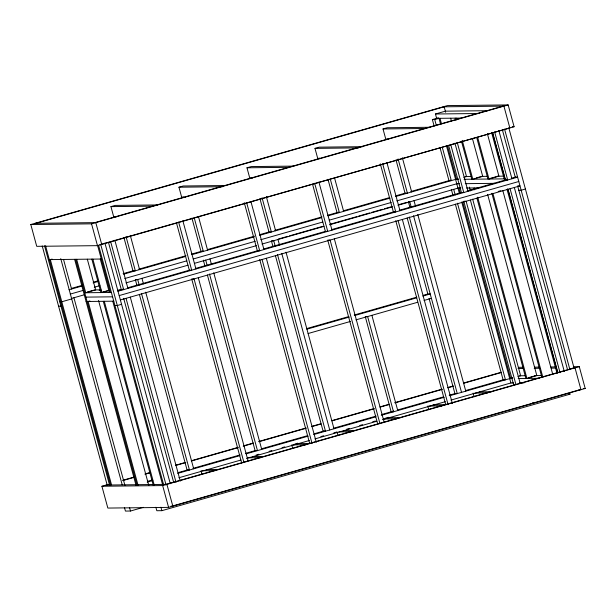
<?xml version="1.0" encoding="UTF-8"?>
<svg xmlns="http://www.w3.org/2000/svg" width="616" height="616" viewBox="0 0 616 616"><rect width="100%" height="100%" fill="white"/><g stroke="black" fill="none" stroke-linecap="round" stroke-linejoin="round"><path stroke-width="0.92" d="M30.8 224.524L447.416 105.598L508.162 104.92L514.091 126.727L97.474 245.653L36.729 246.331L30.8 224.524L91.545 223.839L508.162 104.92M36.067 223.3L444.175 106.807L445.661 112.258M116.54 216.77L113.698 216.801L110.934 206.622L115.184 205.413L157.811 204.935M185.508 197.343L181.72 197.39L178.956 187.21L183.206 185.994L226.773 185.508M252.583 177.939L249.742 177.97L246.97 167.791L251.228 166.582L293.847 166.104M321.544 158.512L317.756 158.558L314.992 148.379L319.242 147.162L362.809 146.677M388.619 139.108L385.778 139.139L383.013 128.96L387.264 127.751L429.883 127.273M461.253 118.079L436.628 118.357L435.443 113.999L445.36 111.165L487.98 110.688M434.134 126.049L432.378 119.573L438.43 117.841M432.378 119.573L434.734 119.543L438.992 118.334L440.494 123.885M181.72 197.39L183.422 196.904M317.756 158.558L319.458 158.073M94.787 222.638L502.895 106.144M100.716 244.444L509.84 127.943L503.911 106.129L443.166 106.814M52.129 259.082L50.327 259.598L111.527 484.854M71.302 288.45L82.405 285.277M93.501 282.113L98.129 280.788M123.108 273.658L133.279 270.755M138.831 269.169L186.009 255.709M191.553 254.123L202.687 250.943M207.284 249.634L254.454 236.167M260.006 234.581L269.261 231.939M274.805 230.361L321.983 216.894M327.535 215.307L338.723 212.112M343.258 210.818L389.512 197.613M395.988 195.765L405.236 193.131M410.787 191.545L450.666 180.157M69.007 289.751L81.99 286.047M93.093 282.875L98.645 281.289M123.616 274.159L185.593 256.472M192.069 254.624L254.046 236.929M259.598 235.35L321.575 217.656M328.043 215.808L390.02 198.121M395.572 196.535L455.701 179.371M458.396 178.879L456.595 179.395L447.547 146.084M463.81 177.331L466.512 176.561L457.211 142.327M476.291 177.932L481.697 176.392M70.224 294.101L83.175 290.405M94.279 287.241L99.823 285.655M124.802 278.524L186.779 260.838M193.255 258.982L255.232 241.295M260.784 239.709L322.753 222.022M329.229 220.174L391.206 202.479M396.758 200.893L457.811 183.468M87.433 291.984L94.648 289.928L100.362 289.866M488.881 178.786L497.897 176.207M278.478 238.985L287.695 236.359M289.535 235.836L322.715 226.365M330.091 224.255L356.81 216.632M358.658 216.1L369.715 212.944M371.556 212.42L382.621 209.263M384.461 208.739L391.838 206.63M399.207 204.527L406.575 202.425M71.379 298.475L84.361 294.771M99.161 290.544L101.009 290.013M125.987 282.89L187.965 265.196M194.44 263.348L256.418 245.653M261.969 244.075L323.939 226.38M329.491 224.794L392.392 206.845M397.944 205.259L458.073 188.096M460.768 187.603L458.966 188.119L460.221 192.739M71.702 298.937L61.785 301.771L59.76 301.794M102.726 292.061L108.139 290.521M109.155 290.506L101.94 292.569L92.854 259.12M117.587 290.413L119.389 289.897M117.487 290.721L123.038 289.135M127.666 287.811L189.643 270.124M195.187 268.538L259.043 250.312M263.64 249.003L325.618 231.308M332.093 229.46L395.079 211.48M399.622 210.187L461.6 192.492M467.144 190.906L507.03 179.526M511.38 178.286L515.892 176.992M118.002 291.222L517.609 177.154L515.245 177.177M89.913 300.955L88.111 301.47L138.107 485.485M119.188 295.58L518.795 181.512M498.19 191.445L500.97 190.66M120.374 299.946L519.981 185.878L517.617 185.901M121.56 304.304L117.302 305.521L114.946 305.544M525.417 189.027L521.167 190.236L518.803 190.267M306.406 328.667L348.725 316.585M354.246 315.015L416.809 297.151M423.254 295.318L427.851 294.001L430.214 293.978L422.853 296.08M306.93 329.167L349.249 317.086M354.77 315.507L416.416 297.913M308.115 333.525L350.435 321.452M355.956 319.873L417.594 302.279M424.039 300.439L431.4 298.337M573.581 366.72L579.271 366.659L585.2 388.465L168.584 507.384L107.839 508.069L101.909 486.255L108.016 484.515M122.823 480.288L133.926 477.123M145.03 473.95L149.657 472.626M175.568 465.234L184.823 462.593M191.299 460.745L238.5 447.27M244.052 445.684L253.307 443.043M258.859 441.456L306.052 427.989M311.611 426.403L320.859 423.762M331.97 420.589L373.612 408.701M380.087 406.853L389.343 404.212M394.895 402.625L442.096 389.158M447.647 387.572L453.199 385.986M463.378 383.083L501.316 372.249M107.176 485.031L109.024 484.507M122.907 480.542L134.011 477.377M145.122 474.205L149.742 472.88M175.66 465.488L185.839 462.577M191.391 460.999L237.66 447.786M243.212 446.2L253.392 443.297M258.943 441.71L306.144 428.243M311.696 426.657L320.951 424.016M332.055 420.843L374.62 408.693M380.172 407.107L389.428 404.466M394.979 402.879L442.18 389.412M447.732 387.826L453.284 386.24M463.463 383.337L501.409 372.503M147.632 481.319L152.252 480.003M178.155 472.611L188.327 469.7M192.954 468.383L240.132 454.916M245.684 453.33L254.932 450.689M261.407 448.841L307.654 435.643M314.129 433.795L324.309 430.892M333.556 428.251L376.106 416.1M381.658 414.522L393.693 411.08M397.382 410.033L443.635 396.827M449.187 395.241L455.663 393.393M465.835 390.49L503.765 379.664M147.216 482.089L152.768 480.503M177.739 473.373L239.716 455.686M246.192 453.83L308.169 436.143M313.721 434.557L375.698 416.87M381.242 415.284L444.151 397.328M449.695 395.742L512.597 377.793M512.52 378.093L510.718 378.601L462.732 201.986M517.933 376.545L520.635 375.775L472.649 199.153M256.117 455.055L258.889 454.262M269.069 451.359L271.841 450.565M282.02 447.663L284.792 446.87M294.964 443.967L297.744 443.173M320.867 436.575L323.646 435.782M333.818 432.879L336.59 432.085M346.77 429.175L349.541 428.39M359.721 425.479L362.493 424.686M372.672 421.783L375.444 420.99M385.616 418.087L388.396 417.294M528.613 377.662L535.828 375.598M178.925 477.739L240.902 460.044M246.454 458.458L309.355 440.509M314.907 438.923L376.884 421.228M382.428 419.642L445.33 401.694M450.881 400.107L511.01 382.944M165.897 484.376L574.012 367.883M101.909 486.255L162.662 485.577L579.271 366.659M124.478 507.592L125.425 511.08L130.484 511.026L143.443 507.33M171.826 506.183L579.933 389.689M155.863 507.238L156.811 510.726L161.869 510.672L569.985 394.178L569.507 392.43M435.443 113.999L479.009 113.506M512.189 126.75L514.091 126.727M383.013 128.96L425.633 128.482M314.992 148.379L358.558 147.886M246.97 167.791L289.597 167.313M465.503 176.576L471.186 176.507M481.604 176.392L487.287 176.33M497.713 176.214L503.395 176.145M455.578 179.402L458.427 179.371M464.11 179.31L505.79 178.84M456.764 183.768L459.605 183.737M465.296 183.668L494.663 183.337M178.956 187.21L222.522 186.717M457.95 188.126L460.791 188.096M466.481 188.034L478.794 187.895M408.2 201.902L409.771 201.879L411.28 207.43M463.771 201.278L466.135 201.247L515.877 384.338M110.934 206.622L152.606 206.16M35.05 223.308L95.796 222.622L101.725 244.436L99.823 244.46M272.156 240.733L273.735 240.71L275.244 246.261M49.319 259.613L101.286 259.028M136.121 279.564L137.699 279.541L139.208 285.093M120.297 289.635L123.67 289.605L110.595 241.487M84.723 292.762L111.388 292.461M85.909 297.12L112.574 296.82M86.086 301.494L113.76 301.185M58.582 306.183L60.946 306.152M366.058 316.555L367.629 316.539L393.509 411.781L391.145 411.811L365.265 316.57M518.526 367.336L523.269 367.282M534.665 367.159L539.408 367.105M550.796 366.974L555.547 366.92M518.071 368.507L522.815 368.453M534.211 368.33L539.901 368.26M551.297 368.137L556.04 368.083M573.126 367.891L575.021 367.868L580.95 389.682L579.048 389.705M519.627 375.783L525.309 375.721M534.78 375.614L541.418 375.537M509.709 378.617L512.55 378.586M518.233 378.517L539.077 378.286M513.736 382.944L510.895 382.975L461.723 202.002M519.419 382.882L524.154 382.829M583.298 388.488L585.2 388.465M479.248 391.884L491.56 391.745M474.998 393.093L487.31 392.954M568.298 394.202L569.985 394.178M532.694 402.656L534.588 402.633M432.956 404.835L445.268 404.697M428.705 406.052L441.965 405.898M387.61 417.779L400.87 417.633M383.36 418.995L396.619 418.842M343.212 430.715L355.524 430.576M338.962 431.924L351.274 431.785M296.92 443.666L310.179 443.52M292.669 444.883L305.929 444.729M252.522 456.602L264.834 456.464M248.271 457.811L260.583 457.673M206.229 469.554L219.489 469.407M201.979 470.77L215.238 470.616M106.16 485.046L166.913 484.361L172.834 506.175L170.94 506.198M508.793 127.843L574.158 368.414M504.543 129.06L569.908 369.631M502.433 130.014L515.276 177.285M517.794 186.556L567.544 369.654M498.868 130.654L511.942 178.771M514.314 187.495L564.31 371.51M494.617 131.87L507.692 179.988L505.328 180.011L492.507 132.817M510.063 188.712L560.06 372.719M492.623 132.579L505.189 178.848M508.061 189.42L557.811 372.511M507.7 188.735L557.696 372.749M491.607 132.594L504.181 178.856M507.053 189.435L557.049 373.442M487.348 133.633L498.914 176.199L488.996 179.025L477.677 137.391M502.787 190.467L552.783 374.482M492.869 193.301L542.865 377.315M476.668 137.399L487.98 179.04M491.861 193.316L541.857 377.323M472.403 138.438L482.713 176.376L472.795 179.21L462.231 140.348M487.595 194.348L536.836 375.591L526.919 378.424L477.677 197.182M456.202 118.141L456.702 119.989M455.185 118.149L455.694 120.004M461.476 141.287L471.779 179.225M474.151 187.949L474.651 189.797M476.915 198.121L525.902 378.432M450.673 118.264L451.428 121.044M469.384 187.133L470.393 190.837M454.939 143.189L468.014 191.306M470.385 200.038L520.127 383.121M450.689 144.406L463.763 192.523L461.399 192.546L448.579 145.361M464.025 202.202L513.767 385.285M440.001 118.318L441.51 123.87M446.531 146.092L459.459 193.678M434.734 119.543L436.243 125.094M442.28 147.309L451.328 180.619L448.972 180.642L439.916 147.332M453.699 189.343L455.209 194.887M457.472 203.211L505.459 379.826L503.095 379.856L455.355 204.165M451.335 189.366L453.099 195.842M473.103 393.116L474.104 396.82M402.348 157.704L411.65 191.946M414.021 200.67L415.531 206.214M417.794 214.537L465.781 391.152M398.098 158.92L407.399 193.155L405.043 193.185L395.988 159.875M413.544 215.754L461.523 392.369M408.423 201.894L409.933 207.446M409.293 216.971L457.272 393.585L454.916 393.609L429.036 298.367M407.184 217.925L427.781 293.747M386.925 162.609L399.992 210.726M402.363 219.45L452.36 403.465M382.667 163.825L395.742 211.942L393.378 211.966L380.311 163.848M398.113 220.667L448.109 404.673M395.749 220.69L445.745 404.704M427.758 406.06L428.759 409.763M334.58 178.047L343.636 211.357M371.879 315.33L397.759 410.572M330.33 179.264L339.385 212.574L337.021 212.597L327.974 179.287M318.903 182.02L331.978 230.138M334.349 238.869L384.091 421.952M314.653 183.237L327.727 231.354L325.364 231.377L312.543 184.192M379.841 423.169L330.099 240.078L327.735 240.109L377.731 424.116M337.067 431.947L338.069 435.651M286.009 252.16L333.995 428.775M266.312 196.535L275.614 230.777M277.985 239.501L279.495 245.045M281.758 253.369L329.737 429.983M262.062 197.751L271.363 231.986L269 232.016L259.952 198.706M277.5 254.585L325.487 431.2L323.123 431.223L275.39 255.532M271.371 240.74L272.88 246.285M250.881 201.44L263.956 249.557M266.328 258.281L316.324 442.296M246.631 202.656L259.706 250.774L257.342 250.797L244.267 202.679M262.077 259.498L312.073 443.505M259.713 259.521L309.709 443.535M291.722 444.891L292.723 448.594M198.545 216.878L207.6 250.188M209.971 258.913L211.473 264.464M213.737 272.788L261.723 449.403M194.294 218.095L203.349 251.405L200.985 251.428L191.93 218.118M205.713 260.129L207.222 265.673M209.486 273.997L257.473 450.612L255.109 450.642L207.376 274.952M203.357 260.152L204.859 265.704M182.867 220.851L195.942 268.969M198.306 277.7L248.055 460.783M178.617 222.068L191.684 270.185L189.328 270.216L176.507 223.023M243.805 462L194.055 278.909L191.699 278.94L241.688 462.947M201.032 470.778L202.033 474.482M130.276 235.366L139.578 269.608M141.95 278.332L143.459 283.876M145.715 292.2L193.701 468.815M126.026 236.583L135.328 270.817L132.964 270.848L123.916 237.537M141.464 293.416L189.451 470.031L187.087 470.054L139.355 294.363M135.335 279.572L136.844 285.116M114.846 240.271L127.92 288.388M130.292 297.112L180.288 481.127M126.041 298.329L176.037 482.336M108.485 242.435L121.306 289.628M123.677 298.352L173.674 482.367M104.936 243.127L170.293 483.699M100.685 244.336L166.043 484.908M98.568 245.268L163.679 484.938M97.551 245.276L110.372 292.469M112.743 301.193L162.485 484.284M91.545 223.839L97.474 245.653M162.662 485.577L168.584 507.384M100.277 259.036L109.363 292.485M160.922 507.184L161.869 510.672M104.304 301.293L154.3 485.3M91.838 259.136L100.924 292.577M103.296 301.301L153.292 485.316M87.31 259.182L95.657 289.913L85.739 292.746L76.653 259.305M98.529 300.493L148.779 485.431M75.637 259.313L137.091 485.5M74.628 259.328L136.082 485.508M63.517 259.413L71.556 289.02M73.928 297.744L124.933 485.462M129.537 507.538L130.484 511.026M60.745 258.605L122.199 484.8M45.553 245.761L110.518 484.869M44.537 245.769L109.686 485.547M42.211 245.923L107.323 485.57"/></g></svg>
